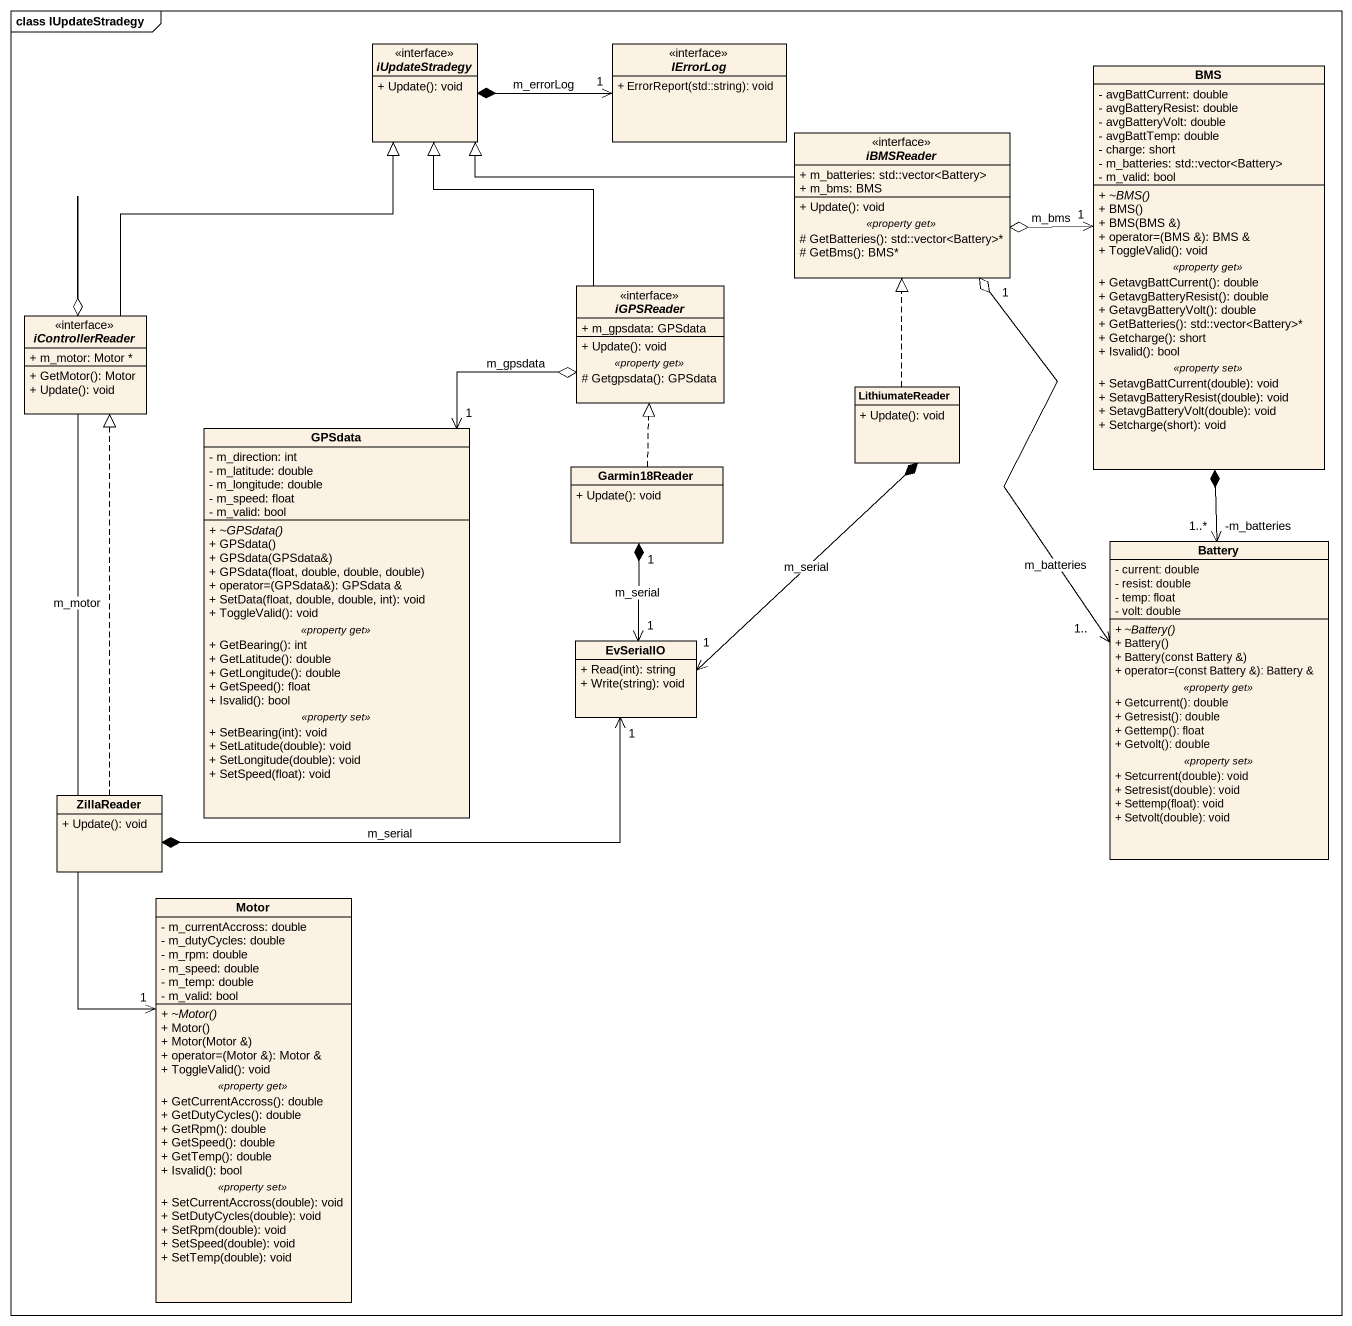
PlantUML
@startuml
mainframe class IUpdateStradegy
hide circle
hide empty members
skinparam classAttributeIconSize 0
interface iUpdateStradegy <<interface>> {
  + Update(): void
}
interface IErrorLog <<interface>> {
  + ErrorReport(std::string): void
}
class BMS {
  - avgBattCurrent: double
  - avgBatteryResist: double
  - avgBatteryVolt: double
  - avgBattTemp: double
  - charge: short
  - m_batteries: std::vector<Battery>
  - m_valid: bool
  --
  {abstract} + ~BMS()
  + BMS()
  + BMS(BMS &)
  + operator=(BMS &): BMS &
  + ToggleValid(): void
  .. <<property get>> ..
  + GetavgBattCurrent(): double
  + GetavgBatteryResist(): double
  + GetavgBatteryVolt(): double
  + GetBatteries(): std::vector<Battery>*
  + Getcharge(): short
  + Isvalid(): bool
  .. <<property set>> ..
  + SetavgBattCurrent(double): void
  + SetavgBatteryResist(double): void
  + SetavgBatteryVolt(double): void
  + Setcharge(short): void
}
interface iBMSReader <<interface>> {
  + m_batteries: std::vector<Battery>
  + m_bms: BMS
  --
  + Update(): void
  .. <<property get>> ..
  # GetBatteries(): std::vector<Battery>*
  # GetBms(): BMS*
}
interface iControllerReader <<interface>> {
  + m_motor: Motor *
  + GetMotor(): Motor
  + Update(): void
}
interface iGPSReader <<interface>> {
  + m_gpsdata: GPSdata
  --
  + Update(): void
  .. <<property get>> ..
  # Getgpsdata(): GPSdata
}
class GPSdata {
  - m_direction: int
  - m_latitude: double
  - m_longitude: double
  - m_speed: float
  - m_valid: bool
  --
  {abstract} + ~GPSdata()
  + GPSdata()
  + GPSdata(GPSdata&)
  + GPSdata(float, double, double, double)
  + operator=(GPSdata&): GPSdata &
  + SetData(float, double, double, int): void
  + ToggleValid(): void
  .. <<property get>> ..
  + GetBearing(): int
  + GetLatitude(): double
  + GetLongitude(): double
  + GetSpeed(): float
  + Isvalid(): bool
  .. <<property set>> ..
  + SetBearing(int): void
  + SetLatitude(double): void
  + SetLongitude(double): void
  + SetSpeed(float): void
}
class LithiumateReader {
  + Update(): void
}
class Garmin18Reader {
  + Update(): void
}
class Battery {
  - current: double
  - resist: double
  - temp: float
  - volt: double
  --
  {abstract} + ~Battery()
  + Battery()
  + Battery(const Battery &)
  + operator=(const Battery &): Battery &
  .. <<property get>> ..
  + Getcurrent(): double
  + Getresist(): double
  + Gettemp(): float
  + Getvolt(): double
  .. <<property set>> ..
  + Setcurrent(double): void
  + Setresist(double): void
  + Settemp(float): void
  + Setvolt(double): void
}
class EvSerialIO {
  + Read(int): string
  + Write(string): void
}
class ZillaReader {
  + Update(): void
}
class Motor {
  - m_currentAccross: double
  - m_dutyCycles: double
  - m_rpm: double
  - m_speed: double
  - m_temp: double
  - m_valid: bool
  --
  {abstract} + ~Motor()
  + Motor()
  + Motor(Motor &)
  + operator=(Motor &): Motor &
  + ToggleValid(): void
  .. <<property get>> ..
  + GetCurrentAccross(): double
  + GetDutyCycles(): double
  + GetRpm(): double
  + GetSpeed(): double
  + GetTemp(): double
  + Isvalid(): bool
  .. <<property set>> ..
  + SetCurrentAccross(double): void
  + SetDutyCycles(double): void
  + SetRpm(double): void
  + SetSpeed(double): void
  + SetTemp(double): void
}
iUpdateStradegy *-right-> "1" IErrorLog : m_errorLog
BMS *--> "-m_batteries\n1..*" Battery
iBMSReader -left-|> iUpdateStradegy
iBMSReader o-right-> "1" BMS : m_bms
iBMSReader "1" o--> "1.." Battery : m_batteries
iControllerReader -up-|> iUpdateStradegy
iControllerReader o--> "1" Motor : m_motor
iGPSReader -up-|> iUpdateStradegy
iGPSReader o--> "1" GPSdata : m_gpsdata
LithiumateReader .up.|> iBMSReader
LithiumateReader *--> "1" EvSerialIO : m_serial
Garmin18Reader .up.|> iGPSReader
Garmin18Reader "1" *--> "1" EvSerialIO : m_serial
ZillaReader .up.|> iControllerReader
ZillaReader *-right-> "1" EvSerialIO : m_serial
@enduml
